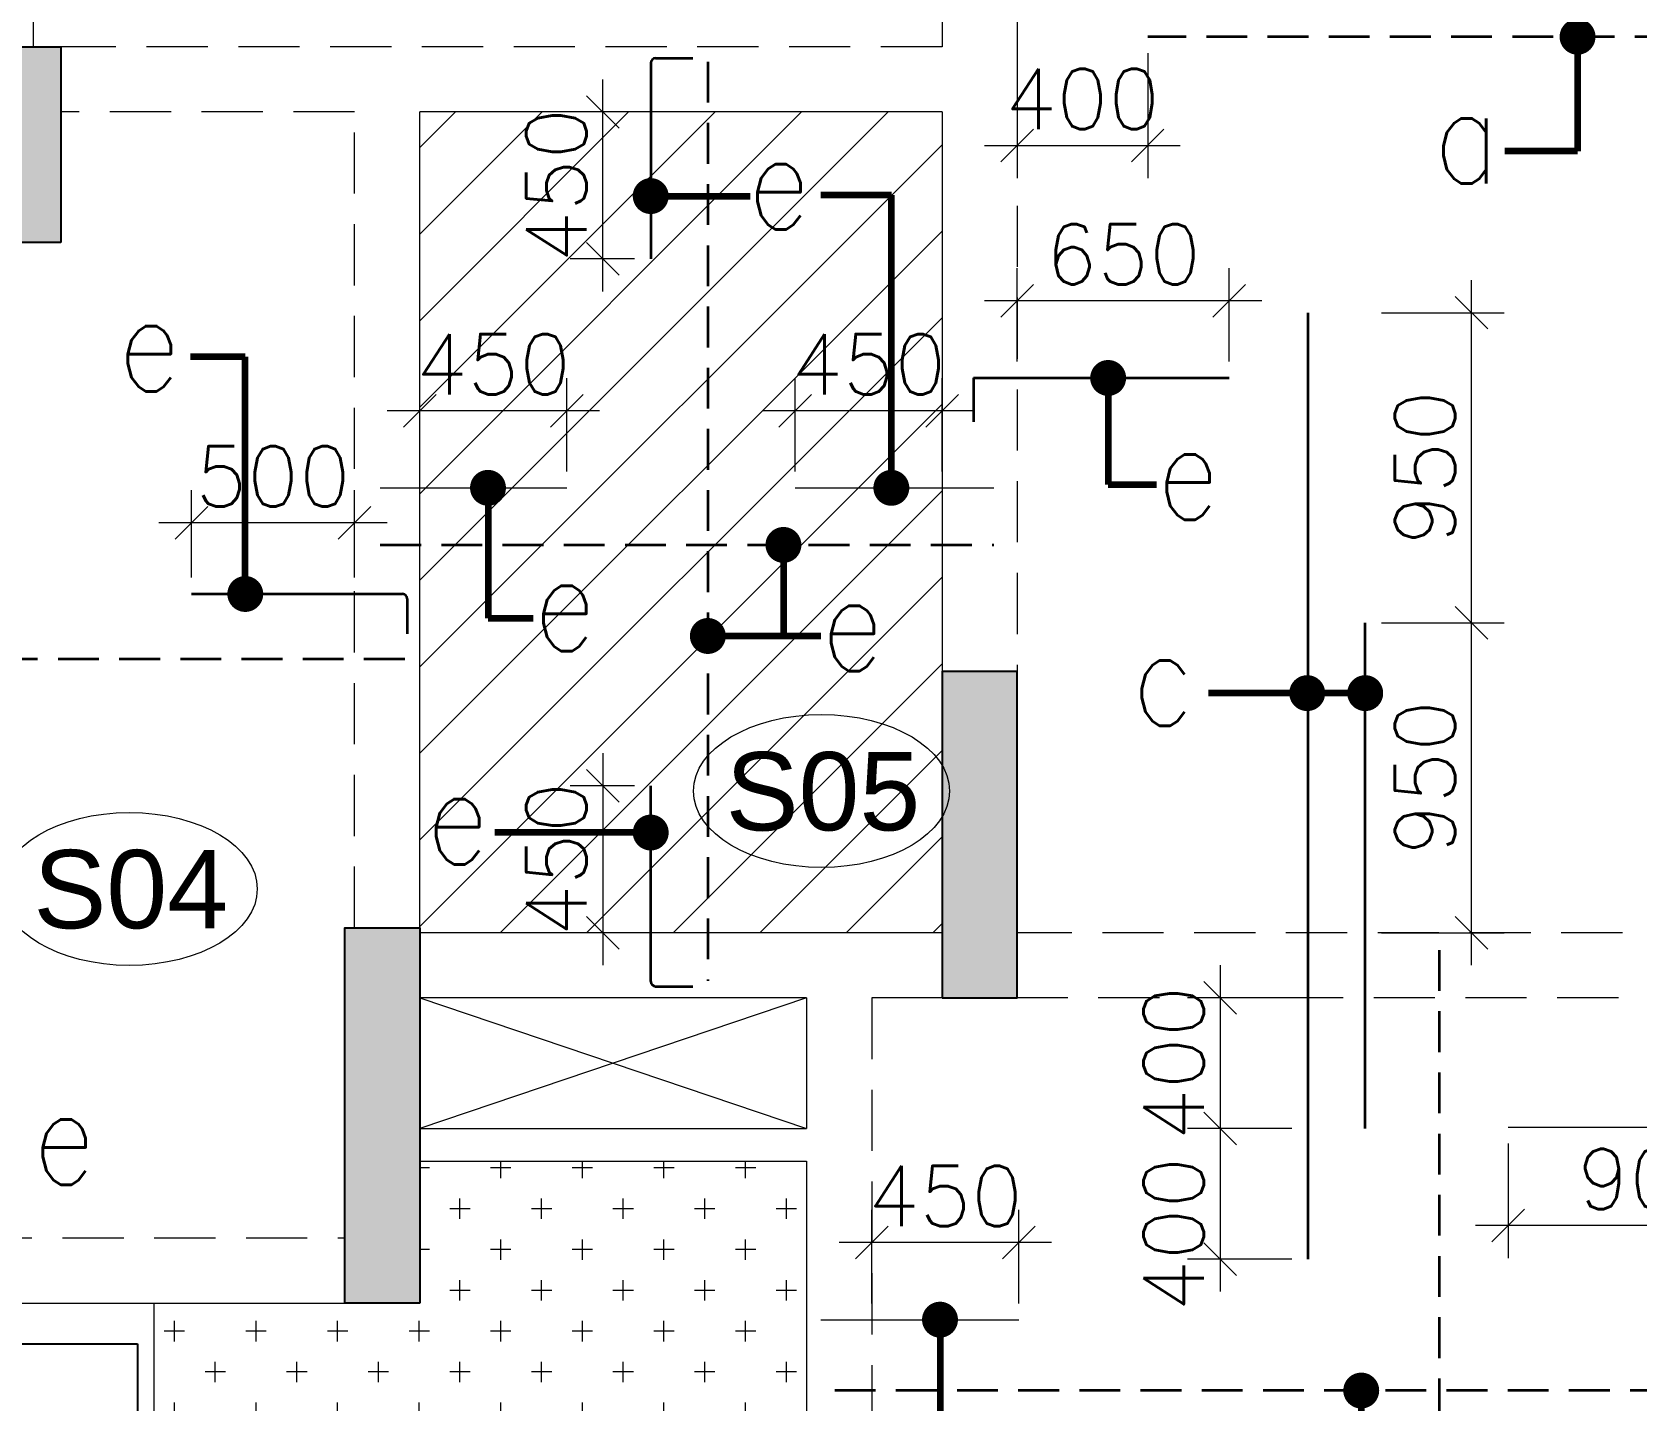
# Model space of a CAD drawing. Header units: millimetres. Extents: x 1255966 to 1543012, y 318612 to 465611.
# Drawn here: x 1273423 to 1278341, y 357228 to 361423 of the extents above; entities that cross this region are included whole.
import ezdxf

# ---------------------------------------------------------------- set-up
doc = ezdxf.new("R2010")
doc.units = ezdxf.units.MM
doc.header["$LTSCALE"] = 500
doc.header["$MEASUREMENT"] = 0
doc.header["$PDMODE"] = 34
for name, pattern in [('CONTINOUS', [0]), ('DASHED2', [0.375, 0.25, -0.125]), ('HIDDEN', [0.375, 0.25, -0.125]), ('PHANTOM2', [1.25, 0.625, -0.125, 0.125, -0.125, 0.125, -0.125])]:
    doc.linetypes.add(name, pattern=pattern)
doc.layers.get('Defpoints').update_dxf_attribs({"lineweight": 0})
for name, color, linetype, lineweight in [('ARROW', 1, 'Continuous', 0), ('CALL', 1, 'Continuous', 18), ('CUT OUT', 1, 'Continuous', 13), ('HATCH', 1, 'Continuous', 5), ('ST-DIM', 1, 'PHANTOM2', 15), ('STC AROW', 211, 'Continuous', 9), ('STC REINF.BOTTOM', 7, 'Continuous', 35), ('TEXT 01', 3, 'Continuous', 15), ('TOWER AREA BEAM..', 3, 'Continuous', 20), ('TOWER COL HATCH', 253, 'Continuous', 20)]:
    doc.layers.add(name, color=color, linetype=linetype, lineweight=lineweight)
doc.layers.add('PROJECTION', color=7, linetype='HIDDEN', true_color=0xff4000)
for name, color, linetype in [('S-COLUMN-HATCH', 253, 'Continuous'), ('S-FRAMING PLAN', 4, 'Continuous'), ('S-T', 3, 'Continuous'), ('TOWER AREA COLUMN.', 6, 'Continuous')]:
    doc.layers.add(name, color=color, linetype=linetype)
doc.styles.add('ABHI', font='arial.ttf')
doc.styles.add('ROMANCE', font='romans.shx')
doc.styles.add('S-T', font='romans.shx')
doc.dimstyles.new('GRID DIM', dxfattribs={"dimtxt": 250, "dimasz": 100, "dimexe": 75, "dimexo": 0, "dimgap": 50, "dimtad": 1, "dimdec": 0, "dimzin": 0, "dimdsep": 46, "dimtxsty": 'ROMANCE', "dimblk": 'ARCHTICK', "dimcen": 0, "dimdle": 0.5, "dimclrd": 8, "dimclre": 8, "dimclrt": 3, "dimadec": 0, "dimazin": 0, "dimtfac": 1, "dimtdec": 0, "dimtmove": 0, "dimatfit": 3, "dimldrblk": 'DOT', "dimfxl": 200, "dimtolj": 1, "dimtzin": 0, "dimlwd": -1, "dimlwe": -1, "dimarcsym": 2})

# ---------------------------------------------------------------- blocks, each defined once
blk = doc.blocks.new('_Oblique')
at = {"color": 0, "linetype": 'ByBlock', "lineweight": -2}
blk.add_line((-0.5, -0.5), (0.5, 0.5), dxfattribs=at)
blk = doc.blocks.new('*D382')
at = {"layer": 'Defpoints', "color": 0, "linetype": 'ByBlock', "transparency": 16777216}
for p in [(1273911.6, 359918.5), (1273911.6, 359700.7, 0), (1274411.6, 359700.7, 0)]:
    blk.add_point(p, dxfattribs=at)
at = {"layer": 'ST-DIM', "color": 1, "linetype": 'CONTINOUS', "transparency": 16777216}
for p, q in [((1273911.6, 359750.7), (1273911.6, 360018.5)), ((1274411.6, 359750.7), (1274411.6, 360018.5)), ((1274511.6, 359918.5), (1273811.6, 359918.5))]:
    blk.add_line(p, q, dxfattribs=at)
at = {"layer": 'ST-DIM', "color": 1, "linetype": 'ByBlock', "transparency": 16777216, "xscale": 100, "yscale": 100, "zscale": 100, "rotation": 180}
blk.add_blockref('_Oblique', (1273911.6, 359918.5), dxfattribs=at)
at = {"layer": 'ST-DIM', "color": 1, "linetype": 'ByBlock', "transparency": 16777216, "xscale": 100, "yscale": 100, "zscale": 100}
blk.add_blockref('_Oblique', (1274411.6, 359918.5), dxfattribs=at)
at = {"layer": 'ST-DIM', "color": 3, "linetype": 'ByBlock', "transparency": 16777216, "insert": (1274161.6, 360061), "char_height": 185, "attachment_point": 5, "style": 'ROMANCE'}
blk.add_mtext('\\A1;500', dxfattribs=at)
blk = doc.blocks.new('_Dot')
at = {"color": 0, "linetype": 'ByBlock', "lineweight": -2}
blk.add_line((-0.5, 0), (-1, 0), dxfattribs=at)
at = {"color": 0, "linetype": 'ByBlock', "const_width": 0.5}
blk.add_lwpolyline([(-0.25, 0, 1), (0.25, 0, 1)], format="xyb", close=True, dxfattribs=at)
blk = doc.blocks.new('_ArchTick')
at = {"color": 0, "linetype": 'ByBlock', "const_width": 0.15}
blk.add_lwpolyline([(-0.5, -0.5), (0.5, 0.5)], dxfattribs=at)
blk = doc.blocks.new('*D383')
at = {"layer": 'Defpoints', "color": 0, "linetype": 'ByBlock', "transparency": 16777216}
for p in [(1276441.6, 361408.2, 0), (1276841.6, 361408.2, 0), (1276841.6, 361075.4)]:
    blk.add_point(p, dxfattribs=at)
at = {"layer": 'ST-DIM', "color": 1, "linetype": 'CONTINOUS', "transparency": 16777216}
for p, q in [((1276441.6, 361358.2), (1276441.6, 360975.4)), ((1276841.6, 361358.2), (1276841.6, 360975.4)), ((1276341.6, 361075.4), (1276941.6, 361075.4))]:
    blk.add_line(p, q, dxfattribs=at)
at = {"layer": 'ST-DIM', "color": 1, "linetype": 'ByBlock', "transparency": 16777216, "xscale": 100, "yscale": 100, "zscale": 100, "rotation": 180}
blk.add_blockref('_Oblique', (1276441.6, 361075.4), dxfattribs=at)
at = {"layer": 'ST-DIM', "color": 1, "linetype": 'ByBlock', "transparency": 16777216, "xscale": 100, "yscale": 100, "zscale": 100}
blk.add_blockref('_Oblique', (1276841.6, 361075.4), dxfattribs=at)
at = {"layer": 'ST-DIM', "color": 3, "linetype": 'ByBlock', "transparency": 16777216, "insert": (1276641.6, 361217.9), "char_height": 185, "attachment_point": 5, "style": 'ROMANCE'}
blk.add_mtext('\\A1;400', dxfattribs=at)
blk = doc.blocks.new('*D386')
at = {"layer": 'Defpoints', "color": 0, "linetype": 'ByBlock', "transparency": 16777216}
for p in [(1277333.2, 358462.7), (1277063.8, 358062.7), (1277333.2, 358062.7)]:
    blk.add_point(p, dxfattribs=at)
at = {"layer": 'ST-DIM', "color": 1, "linetype": 'CONTINOUS', "transparency": 16777216}
for p, q in [((1277063.8, 358562.7), (1277063.8, 357962.7)), ((1277283.2, 358462.7), (1276963.8, 358462.7)), ((1277283.2, 358062.7), (1276963.8, 358062.7))]:
    blk.add_line(p, q, dxfattribs=at)
at = {"layer": 'ST-DIM', "color": 1, "linetype": 'ByBlock', "transparency": 16777216, "xscale": 100, "yscale": 100, "zscale": 100}
for p, rotation in [((1277063.8, 358462.7), 90), ((1277063.8, 358062.7), 270)]:
    blk.add_blockref('_Oblique', p, dxfattribs=dict(at, rotation=rotation))
at = {"layer": 'ST-DIM', "color": 3, "linetype": 'ByBlock', "transparency": 16777216, "insert": (1276921.3, 358262.7), "char_height": 185, "attachment_point": 5, "rotation": 90, "style": 'ROMANCE'}
blk.add_mtext('\\A1;400', dxfattribs=at)
blk = doc.blocks.new('*D388')
at = {"layer": 'Defpoints', "color": 0, "linetype": 'ByBlock', "transparency": 16777216}
for p in [(1277508.2, 359612.7), (1277834.3, 359612.7), (1277508.2, 358662.7)]:
    blk.add_point(p, dxfattribs=at)
at = {"layer": 'ST-DIM', "color": 1, "linetype": 'CONTINOUS', "transparency": 16777216}
for p, q in [((1277834.3, 358562.7), (1277834.3, 359712.7)), ((1277558.2, 359612.7), (1277934.3, 359612.7)), ((1277558.2, 358662.7), (1277934.3, 358662.7))]:
    blk.add_line(p, q, dxfattribs=at)
at = {"layer": 'ST-DIM', "color": 1, "linetype": 'ByBlock', "transparency": 16777216, "xscale": 100, "yscale": 100, "zscale": 100}
for p, rotation in [((1277834.3, 359612.7), 90), ((1277834.3, 358662.7), 270)]:
    blk.add_blockref('_Oblique', p, dxfattribs=dict(at, rotation=rotation))
at = {"layer": 'ST-DIM', "color": 3, "linetype": 'ByBlock', "transparency": 16777216, "insert": (1277691.8, 359137.7), "char_height": 185, "attachment_point": 5, "rotation": 90, "style": 'ROMANCE'}
blk.add_mtext('\\A1;950', dxfattribs=at)
blk = doc.blocks.new('*D313')
at = {"layer": 'Defpoints', "color": 0, "linetype": 'ByBlock', "transparency": 16777216}
for p in [(1277946.6, 358066.8), (1278846.6, 358066.8), (1277946.6, 357765.8)]:
    blk.add_point(p, dxfattribs=at)
at = {"layer": 'ST-DIM', "color": 1, "linetype": 'CONTINOUS', "transparency": 16777216}
for p, q in [((1277946.6, 358016.8), (1277946.6, 357665.8)), ((1278846.6, 358016.8), (1278846.6, 357665.8)), ((1278946.6, 357765.8), (1277846.6, 357765.8))]:
    blk.add_line(p, q, dxfattribs=at)
at = {"layer": 'ST-DIM', "color": 1, "linetype": 'ByBlock', "transparency": 16777216, "xscale": 100, "yscale": 100, "zscale": 100, "rotation": 180}
blk.add_blockref('_Oblique', (1277946.6, 357765.8), dxfattribs=at)
at = {"layer": 'ST-DIM', "color": 1, "linetype": 'ByBlock', "transparency": 16777216, "xscale": 100, "yscale": 100, "zscale": 100}
blk.add_blockref('_Oblique', (1278846.6, 357765.8), dxfattribs=at)
at = {"layer": 'ST-DIM', "color": 3, "linetype": 'ByBlock', "transparency": 16777216, "insert": (1278396.6, 357908.3), "char_height": 185, "attachment_point": 5, "style": 'ROMANCE'}
blk.add_mtext('\\A1;900', dxfattribs=at)
blk = doc.blocks.new('*D316')
at = {"layer": 'Defpoints', "color": 0, "linetype": 'ByBlock', "transparency": 16777216}
for p in [(1276441.6, 360599.1), (1276441.6, 360362.7, 0), (1277091.6, 360362.7, 0)]:
    blk.add_point(p, dxfattribs=at)
at = {"layer": 'ST-DIM', "color": 1, "linetype": 'CONTINOUS', "transparency": 16777216}
for p, q in [((1276441.6, 360412.7), (1276441.6, 360699.1)), ((1277091.6, 360412.7), (1277091.6, 360699.1)), ((1277191.6, 360599.1), (1276341.6, 360599.1))]:
    blk.add_line(p, q, dxfattribs=at)
at = {"layer": 'ST-DIM', "color": 1, "linetype": 'ByBlock', "transparency": 16777216, "xscale": 100, "yscale": 100, "zscale": 100, "rotation": 180}
blk.add_blockref('_Oblique', (1276441.6, 360599.1), dxfattribs=at)
at = {"layer": 'ST-DIM', "color": 1, "linetype": 'ByBlock', "transparency": 16777216, "xscale": 100, "yscale": 100, "zscale": 100}
blk.add_blockref('_Oblique', (1277091.6, 360599.1), dxfattribs=at)
at = {"layer": 'ST-DIM', "color": 3, "linetype": 'ByBlock', "transparency": 16777216, "insert": (1276766.6, 360741.6), "char_height": 185, "attachment_point": 5, "style": 'ROMANCE'}
blk.add_mtext('\\A1;650', dxfattribs=at)
blk = doc.blocks.new('*D259')
at = {"layer": 'Defpoints', "color": 0, "linetype": 'ByBlock', "transparency": 16777216}
for p in [(1275761.6, 360262.3), (1275761.6, 360026, 0), (1276211.6, 360026, 0)]:
    blk.add_point(p, dxfattribs=at)
at = {"layer": 'ST-DIM', "color": 1, "linetype": 'CONTINOUS', "transparency": 16777216}
for p, q in [((1275761.6, 360076), (1275761.6, 360362.3)), ((1276211.6, 360076), (1276211.6, 360362.3)), ((1276311.6, 360262.3), (1275661.6, 360262.3))]:
    blk.add_line(p, q, dxfattribs=at)
at = {"layer": 'ST-DIM', "color": 1, "linetype": 'ByBlock', "transparency": 16777216, "xscale": 100, "yscale": 100, "zscale": 100, "rotation": 180}
blk.add_blockref('_Oblique', (1275761.6, 360262.3), dxfattribs=at)
at = {"layer": 'ST-DIM', "color": 1, "linetype": 'ByBlock', "transparency": 16777216, "xscale": 100, "yscale": 100, "zscale": 100}
blk.add_blockref('_Oblique', (1276211.6, 360262.3), dxfattribs=at)
at = {"layer": 'ST-DIM', "color": 3, "linetype": 'ByBlock', "transparency": 16777216, "insert": (1275986.6, 360404.8), "char_height": 185, "attachment_point": 5, "style": 'ROMANCE'}
blk.add_mtext('\\A1;450', dxfattribs=at)
blk = doc.blocks.new('*D260')
at = {"layer": 'Defpoints', "color": 0, "linetype": 'ByBlock', "transparency": 16777216}
for p in [(1274611.6, 360262.3), (1274611.6, 360026, 0), (1275061.6, 360026, 0)]:
    blk.add_point(p, dxfattribs=at)
at = {"layer": 'ST-DIM', "color": 1, "linetype": 'CONTINOUS', "transparency": 16777216}
for p, q in [((1274611.6, 360076), (1274611.6, 360362.3)), ((1275061.6, 360076), (1275061.6, 360362.3)), ((1275161.6, 360262.3), (1274511.6, 360262.3))]:
    blk.add_line(p, q, dxfattribs=at)
at = {"layer": 'ST-DIM', "color": 1, "linetype": 'ByBlock', "transparency": 16777216, "xscale": 100, "yscale": 100, "zscale": 100, "rotation": 180}
blk.add_blockref('_Oblique', (1274611.6, 360262.3), dxfattribs=at)
at = {"layer": 'ST-DIM', "color": 1, "linetype": 'ByBlock', "transparency": 16777216, "xscale": 100, "yscale": 100, "zscale": 100}
blk.add_blockref('_Oblique', (1275061.6, 360262.3), dxfattribs=at)
at = {"layer": 'ST-DIM', "color": 3, "linetype": 'ByBlock', "transparency": 16777216, "insert": (1274836.6, 360404.8), "char_height": 185, "attachment_point": 5, "style": 'ROMANCE'}
blk.add_mtext('\\A1;450', dxfattribs=at)
blk = doc.blocks.new('*D261')
at = {"layer": 'Defpoints', "color": 0, "linetype": 'ByBlock', "transparency": 16777216}
for p in [(1275172.5, 361177.7), (1275318.9, 361177.7), (1275318.9, 360727.7)]:
    blk.add_point(p, dxfattribs=at)
at = {"layer": 'ST-DIM', "color": 1, "linetype": 'CONTINOUS', "transparency": 16777216}
for p, q in [((1275172.5, 360627.7), (1275172.5, 361277.7)), ((1275268.9, 361177.7), (1275072.5, 361177.7)), ((1275268.9, 360727.7), (1275072.5, 360727.7))]:
    blk.add_line(p, q, dxfattribs=at)
at = {"layer": 'ST-DIM', "color": 1, "linetype": 'ByBlock', "transparency": 16777216, "xscale": 100, "yscale": 100, "zscale": 100}
for p, rotation in [((1275172.5, 361177.7), 90), ((1275172.5, 360727.7), 270)]:
    blk.add_blockref('_Oblique', p, dxfattribs=dict(at, rotation=rotation))
at = {"layer": 'ST-DIM', "color": 3, "linetype": 'ByBlock', "transparency": 16777216, "insert": (1275030, 360952.7), "char_height": 185, "attachment_point": 5, "rotation": 90, "style": 'ROMANCE'}
blk.add_mtext('\\A1;450', dxfattribs=at)
blk = doc.blocks.new('*D262')
at = {"layer": 'Defpoints', "color": 0, "linetype": 'ByBlock', "transparency": 16777216}
for p in [(1275318.9, 359112.7), (1275172.5, 358662.7), (1275318.9, 358662.7)]:
    blk.add_point(p, dxfattribs=at)
at = {"layer": 'ST-DIM', "color": 1, "linetype": 'CONTINOUS', "transparency": 16777216}
for p, q in [((1275172.5, 359212.7), (1275172.5, 358562.7)), ((1275268.9, 359112.7), (1275072.5, 359112.7)), ((1275268.9, 358662.7), (1275072.5, 358662.7))]:
    blk.add_line(p, q, dxfattribs=at)
at = {"layer": 'ST-DIM', "color": 1, "linetype": 'ByBlock', "transparency": 16777216, "xscale": 100, "yscale": 100, "zscale": 100}
for p, rotation in [((1275172.5, 359112.7), 90), ((1275172.5, 358662.7), 270)]:
    blk.add_blockref('_Oblique', p, dxfattribs=dict(at, rotation=rotation))
at = {"layer": 'ST-DIM', "color": 3, "linetype": 'ByBlock', "transparency": 16777216, "insert": (1275030, 358887.7), "char_height": 185, "attachment_point": 5, "rotation": 90, "style": 'ROMANCE'}
blk.add_mtext('\\A1;450', dxfattribs=at)
blk = doc.blocks.new('*D263')
at = {"layer": 'Defpoints', "color": 0, "linetype": 'ByBlock', "transparency": 16777216}
for p in [(1275996.6, 357713.1), (1275996.6, 357476.8, 0), (1276446.6, 357476.8, 0)]:
    blk.add_point(p, dxfattribs=at)
at = {"layer": 'ST-DIM', "color": 1, "linetype": 'CONTINOUS', "transparency": 16777216}
for p, q in [((1275996.6, 357526.8), (1275996.6, 357813.1)), ((1276446.6, 357526.8), (1276446.6, 357813.1)), ((1276546.6, 357713.1), (1275896.6, 357713.1))]:
    blk.add_line(p, q, dxfattribs=at)
at = {"layer": 'ST-DIM', "color": 1, "linetype": 'ByBlock', "transparency": 16777216, "xscale": 100, "yscale": 100, "zscale": 100, "rotation": 180}
blk.add_blockref('_Oblique', (1275996.6, 357713.1), dxfattribs=at)
at = {"layer": 'ST-DIM', "color": 1, "linetype": 'ByBlock', "transparency": 16777216, "xscale": 100, "yscale": 100, "zscale": 100}
blk.add_blockref('_Oblique', (1276446.6, 357713.1), dxfattribs=at)
at = {"layer": 'ST-DIM', "color": 3, "linetype": 'ByBlock', "transparency": 16777216, "insert": (1276221.6, 357855.6), "char_height": 185, "attachment_point": 5, "style": 'ROMANCE'}
blk.add_mtext('\\A1;450', dxfattribs=at)
blk = doc.blocks.new('*D405')
at = {"layer": 'Defpoints', "color": 0, "linetype": 'ByBlock', "transparency": 16777216}
for p in [(1277508.2, 360562.7), (1277834.3, 360562.7), (1277508.2, 359612.7)]:
    blk.add_point(p, dxfattribs=at)
at = {"layer": 'ST-DIM', "color": 1, "linetype": 'CONTINOUS', "transparency": 16777216}
for p, q in [((1277834.3, 359512.7), (1277834.3, 360662.7)), ((1277558.2, 360562.7), (1277934.3, 360562.7)), ((1277558.2, 359612.7), (1277934.3, 359612.7))]:
    blk.add_line(p, q, dxfattribs=at)
at = {"layer": 'ST-DIM', "color": 1, "linetype": 'ByBlock', "transparency": 16777216, "xscale": 100, "yscale": 100, "zscale": 100}
for p, rotation in [((1277834.3, 360562.7), 90), ((1277834.3, 359612.7), 270)]:
    blk.add_blockref('_Oblique', p, dxfattribs=dict(at, rotation=rotation))
at = {"layer": 'ST-DIM', "color": 3, "linetype": 'ByBlock', "transparency": 16777216, "insert": (1277691.8, 360087.7), "char_height": 185, "attachment_point": 5, "rotation": 90, "style": 'ROMANCE'}
blk.add_mtext('\\A1;950', dxfattribs=at)
blk = doc.blocks.new('*D406')
at = {"layer": 'Defpoints', "color": 0, "linetype": 'ByBlock', "transparency": 16777216}
for p in [(1277333.2, 358062.7), (1277063.8, 357662.7), (1277333.2, 357662.7)]:
    blk.add_point(p, dxfattribs=at)
at = {"layer": 'ST-DIM', "color": 1, "linetype": 'CONTINOUS', "transparency": 16777216}
for p, q in [((1277063.8, 358162.7), (1277063.8, 357562.7)), ((1277283.2, 358062.7), (1276963.8, 358062.7)), ((1277283.2, 357662.7), (1276963.8, 357662.7))]:
    blk.add_line(p, q, dxfattribs=at)
at = {"layer": 'ST-DIM', "color": 1, "linetype": 'ByBlock', "transparency": 16777216, "xscale": 100, "yscale": 100, "zscale": 100}
for p, rotation in [((1277063.8, 358062.7), 90), ((1277063.8, 357662.7), 270)]:
    blk.add_blockref('_Oblique', p, dxfattribs=dict(at, rotation=rotation))
at = {"layer": 'ST-DIM', "color": 3, "linetype": 'ByBlock', "transparency": 16777216, "insert": (1276921.3, 357738.3), "char_height": 185, "attachment_point": 5, "rotation": 90, "style": 'ROMANCE'}
blk.add_mtext('\\A1;400', dxfattribs=at)
blk = doc.blocks.new('A$Ca8bcdc7a')
at = {"layer": 'HATCH', "ltscale": 10}
h = blk.add_hatch(dxfattribs=at)
h.set_pattern_fill('ANSI31', color=1, scale=1500)
h.set_pattern_definition([(45, (-1381890.62, -304839.69), (-132.582521, 132.582521), [])])
h.paths.add_polyline_path([(1600, 1135), (1600, 1935), (1600, 3650), (0, 3650), (0, 1135)])
h = blk.add_hatch(dxfattribs=at)
h.set_pattern_fill('CROSS', color=1, scale=500, angle=90)
h.set_pattern_definition([(90, (-1381890.62, -304839.69), (-125, 125), [62.5, -187.5]), (180, (-1381859.37, -304808.44), (-125, -125), [62.5, -187.5])])
h.paths.add_polyline_path([(1185, 435), (0, 435), (0, 0), (-230, 0), (-815, 0), (-815, -1410), (-25, -1410), (1185, -1410)])
at = {"layer": 'CUT OUT', "color": 1, "ltscale": 10}
for p, q in [((1185, 935), (0, 535)), ((0, 935), (1185, 535))]:
    blk.add_line(p, q, dxfattribs=at)
at = {"layer": 'S-FRAMING PLAN', "color": 3, "linetype": 'ByBlock', "lineweight": 20, "ltscale": 10}
for p, q in [((0, 1150), (0, 3650)), ((1600, 3650), (0, 3650)), ((1600, 3650), (1600, 1935)), ((1600, 1135), (0, 1135)), ((1185, 935), (0, 935)), ((1185, 935), (1185, 535)), ((1600, 935), (1385, 935)), ((0, 535), (1185, 535)), ((0, 435), (1185, 435)), ((1185, 435), (1185, -1410)), ((-3345, 0), (-230, 0)), ((-815, 0), (-815, -1410))]:
    blk.add_line(p, q, dxfattribs=at)
at = {"layer": 'TOWER AREA BEAM..', "color": 3, "linetype": 'HIDDEN', "ltscale": 1.5}
for p, q in [((-1185, 5050), (-1185, 3850)), ((1600, 5050), (1600, 3850)), ((1830, 5050), (1830, 1935)), ((1600, 3850), (-1100, 3850)), ((-200, 3650), (-1100, 3650)), ((-200, 1150), (-200, 3650)), ((5935, 1135), (1830, 1135)), ((1385, 935), (1385, -1410)), ((4235, 935), (1830, 935)), ((-3345, 200), (-230, 200))]:
    blk.add_line(p, q, dxfattribs=at)
blk = doc.blocks.new('3tgra')
at = {"layer": 'TOWER COL HATCH'}
h = blk.add_hatch(color=253, dxfattribs=at)
h.dxf.hatch_style = 1
h.paths.add_polyline_path([(1380790.6, 89391.6), (1380490.6, 89391.6), (1380490.6, 89991.6), (1380790.6, 89991.6)])
h = blk.add_hatch(color=253, dxfattribs=at)
h.dxf.hatch_style = 1
h.paths.add_polyline_path([(1383490.6, 87076.6), (1383720.6, 87076.6), (1383720.6, 88076.6), (1383490.6, 88076.6)])
h = blk.add_hatch(color=253, dxfattribs=at)
h.dxf.hatch_style = 1
h.paths.add_polyline_path([(1381890.6, 86141.6), (1381660.6, 86141.6), (1381660.6, 87291.6), (1381890.6, 87291.6)])
at = {"layer": 'TOWER AREA COLUMN.', "color": 4}
for points in [[(1380790.6, 89391.6), (1380490.6, 89391.6), (1380490.6, 89991.6), (1380790.6, 89991.6)], [(1383490.6, 87076.6), (1383720.6, 87076.6), (1383720.6, 88076.6), (1383490.6, 88076.6)], [(1381890.6, 86141.6), (1381660.6, 86141.6), (1381660.6, 87291.6), (1381890.6, 87291.6)]]:
    blk.add_lwpolyline(points, close=True, dxfattribs=at)

msp = doc.modelspace()

# ---------------------------------------------------------------- linework, layer by layer
at = {"layer": 'CALL', "color": 200, "linetype": 'Continuous', "ltscale": 10}
for centre in [(1275842.2, 359096.8), (1273721.1, 358796.8)]:
    msp.add_ellipse(centre, major_axis=(392.2, 0), ratio=0.597584, dxfattribs=at)
at = {"layer": 'PROJECTION', "ltscale": 750}
msp.add_lwpolyline([(1287486.6, 363237.9), (1282596.6, 363237.9), (1282596.6, 364337.9), (1280826.6, 364337.9), (1280826.6, 367077.7), (1276411.6, 367077.7), (1276411.6, 368577.7), (1270011.6, 368577.7), (1270011.6, 366652.7), (1269326.6, 366652.7), (1269326.6, 360652.7), (1270941.6, 360652.7), (1270941.6, 359117.7), (1270426.6, 359117.7), (1270426.6, 357402.7), (1273746.6, 357402.7), (1273746.6, 356117.7)], dxfattribs=at)
at = {"layer": 'STC AROW', "color": 4, "ltscale": 10}
for p, q in [((1274490.1, 360026), (1275061.6, 360026)), ((1275761.6, 360026), (1276370.2, 360026)), ((1277946.6, 358066.8), (1281846.6, 358066.8)), ((1275840.2, 357476.8), (1276446.6, 357476.8))]:
    msp.add_line(p, q, dxfattribs=at)
at = {"layer": 'STC REINF.BOTTOM', "color": 4, "linetype": 'DASHED2'}
for p, q in [((1280146.6, 361408.2, 0), (1276841.6, 361408.2, 0)), ((1275493.9, 361331.5), (1275493.9, 358515.1)), ((1274490.1, 359851), (1276370.2, 359851)), ((1274565.3, 359500.7, 0), (1271068, 359500.7, 0)), ((1277735, 358609.3, 0), (1277735, 355949.7, 0)), ((1279007.6, 357259.6, 0), (1275830.5, 357259.6))]:
    msp.add_line(p, q, dxfattribs=at)
at = {"layer": 'STC REINF.BOTTOM', "color": 4, "linetype": 'Continuous'}
for p, q in [((1275318.9, 361327.3), (1275318.9, 360727.7)), ((1275333.9, 361342.3), (1275448, 361342.3)), ((1277333.2, 357662.7), (1277333.2, 360562.7)), ((1276308, 360362.7, 0), (1277091.6, 360362.7, 0)), ((1276308, 360362.7, 0), (1276308, 360228.1, 0)), ((1273911.6, 359700.7, 0), (1274558.1, 359700.7, 0)), ((1274573.1, 359685.7, 0), (1274573.1, 359578.1, 0)), ((1277508.2, 358062.7), (1277508.2, 359612.7)), ((1275318.9, 358513.2), (1275318.9, 359112.7)), ((1275333.9, 358498.2), (1275448, 358498.2))]:
    msp.add_line(p, q, dxfattribs=at)
for centre, start, end in [((1275333.9, 361327.3), 90, 180), ((1274558.1, 359685.7, 0), 0, 90), ((1275333.9, 358513.2), 180, 270)]:
    msp.add_arc(centre, 15, start, end, dxfattribs=at)

# ---------------------------------------------------------------- block references
at = {"layer": 'CUT OUT', "color": 4}
msp.add_blockref('3tgra', (-107279, 271386.2), dxfattribs=at)
at = {"layer": 'S-COLUMN-HATCH', "color": 4, "ltscale": 10}
msp.add_blockref('A$Ca8bcdc7a', (1274611.6, 357527.7), dxfattribs=at)

# ---------------------------------------------------------------- texts
at = {"layer": 'S-T', "color": 2, "linetype": 'Continuous', "ltscale": 10, "style": 'S-T', "width": 0.85}
for s, p in [('a', (1277714.9, 360958.2)), ('e', (1275613.6, 360817.7)), ('e', (1273684.4, 360321.6)), ('e', (1276867.2, 359928.2)), ('e', (1274957.5, 359525.7)), ('e', (1275838.9, 359464.4)), ('c', (1276790.8, 359296.8)), ('e', (1274628.8, 358871.9)), ('e', (1273423.5, 357890.4))]:
    msp.add_text(s, height=300, dxfattribs=at).set_placement(p)
at = {"layer": 'TEXT 01', "color": 2, "linetype": 'Continuous', "style": 'ABHI'}
for s, p in [('S05', (1275548.4, 358976.2, 0)), ('S04', (1273427.3, 358676.2, 0))]:
    msp.add_text(s, height=240, dxfattribs=at).set_placement(p)

# ---------------------------------------------------------------- dimensions: what is measured, and where the dimension line sits
at = {"layer": 'ST-DIM', "linetype": 'ByBlock'}
dim = msp.add_linear_dim(base=(1276841.6, 361075.4), p1=(1276441.6, 361408.2, 0), p2=(1276841.6, 361408.2, 0), dimstyle='GRID DIM', override={"dimtxt": 185, "dimexe": 100, "dimexo": 50, "dimblk1": 'Oblique', "dimblk2": 'Oblique', "dimsah": 1, "dimdle": 100, "dimclrd": 1, "dimclre": 1}, dxfattribs=at)
dim.commit()
dim.dimension.update_dxf_attribs({"geometry": '*D383', "text_midpoint": (1276641.6, 361075.4), "dimtype": 160})
for base, p1, p2, angle, picture, middle in [((1275172.5, 361177.7), (1275318.9, 360727.7), (1275318.9, 361177.7), 90, '*D261', (1275172.5, 360952.7)), ((1276441.6, 360599.1, 0), (1277091.6, 360362.7, 0), (1276441.6, 360362.7), 180, '*D316', (1276766.6, 360599.1, 0)), ((1274611.6, 360262.3, 0), (1275061.6, 360026, 0), (1274611.6, 360026), 180, '*D260', (1274836.6, 360262.3, 0)), ((1275761.6, 360262.3, 0), (1276211.6, 360026), (1275761.6, 360026, 0), 180, '*D259', (1275986.6, 360262.3, 0)), ((1273911.6, 359918.5), (1274411.6, 359700.7, 0), (1273911.6, 359700.7, 0), 180, '*D382', (1274161.6, 359918.5)), ((1275172.5, 358662.7), (1275318.9, 359112.7), (1275318.9, 358662.7), 270, '*D262', (1275172.5, 358887.7)), ((1277063.8, 358062.7), (1277333.2, 358462.7), (1277333.2, 358062.7), 90, '*D386', (1277063.8, 358262.7)), ((1277063.8, 357662.7), (1277333.2, 358062.7), (1277333.2, 357662.7), 90, '*D406', (1277063.8, 357738.3)), ((1275996.6, 357713.1, 0), (1276446.6, 357476.8, 0), (1275996.6, 357476.8), 180, '*D263', (1276221.6, 357713.1, 0))]:
    dim = msp.add_linear_dim(base=base, p1=p1, p2=p2, angle=angle, dimstyle='GRID DIM', override={"dimtxt": 185, "dimexe": 100, "dimexo": 50, "dimblk1": 'Oblique', "dimblk2": 'Oblique', "dimsah": 1, "dimdle": 100, "dimclrd": 1, "dimclre": 1}, dxfattribs=at)
    dim.commit()
    dim.dimension.update_dxf_attribs({"geometry": picture, "text_midpoint": middle, "dimtype": 160})
for base, p1, p2, picture, middle in [((1277834.3, 360562.7), (1277508.2, 359612.7), (1277508.2, 360562.7), '*D405', (1277691.8, 360087.7)), ((1277834.3, 359612.7), (1277508.2, 358662.7), (1277508.2, 359612.7), '*D388', (1277691.8, 359137.7))]:
    dim = msp.add_linear_dim(base=base, p1=p1, p2=p2, angle=90, dimstyle='GRID DIM', override={"dimtxt": 185, "dimexe": 100, "dimexo": 50, "dimblk1": 'Oblique', "dimblk2": 'Oblique', "dimsah": 1, "dimdle": 100, "dimclrd": 1, "dimclre": 1}, dxfattribs=at)
    dim.commit()
    dim.dimension.update_dxf_attribs({"geometry": picture, "text_midpoint": middle})
dim = msp.add_linear_dim(base=(1277946.6, 357765.8), p1=(1278846.6, 358066.8), p2=(1277946.6, 358066.8), dimstyle='GRID DIM', override={"dimtxt": 185, "dimexe": 100, "dimexo": 50, "dimblk1": 'Oblique', "dimblk2": 'Oblique', "dimsah": 1, "dimdle": 100, "dimclrd": 1, "dimclre": 1}, dxfattribs=at)
dim.commit()
dim.dimension.update_dxf_attribs({"geometry": '*D313', "text_midpoint": (1278396.6, 357908.3)})

# ---------------------------------------------------------------- leaders
at = {"layer": 'ARROW', "linetype": 'ByBlock'}
for points in [[(1278158.8, 361608.2, 0), (1278158.8, 361058, 0), (1277936, 361058, 0)], [(1278158.8, 361408.2, 0), (1278158.8, 361058, 0), (1277936, 361058, 0)], [(1275318.9, 360920), (1275623.9, 360920)], [(1276056.2, 360026), (1276056.2, 360922.4), (1275840.2, 360922.4)], [(1274076.6, 359700.7), (1274076.6, 360427.1), (1273908.7, 360427.1)], [(1276720.5, 360362.7, 0), (1276720.5, 360035.8, 0), (1276868.5, 360035.8, 0)], [(1274820.3, 360026), (1274820.3, 359626.7), (1274958.9, 359626.7)], [(1275725.6, 359851), (1275725.6, 359572), (1275840.3, 359572)], [(1275493.9, 359572), (1275840.3, 359572)], [(1277508.2, 359396.8), (1277028.4, 359396.8)], [(1277330.4, 359396.8), (1277028.4, 359396.8)], [(1275318.9, 358969.6), (1274840.9, 358969.6)], [(1276205.3, 357476.8), (1276205.3, 357055.3), (1276368.9, 357055.3)], [(1277496, 357259.6, 0), (1277496, 356903.4, 0), (1277329.5, 356903.4, 0)]]:
    msp.add_leader(points, dimstyle='GRID DIM', override={"dimasz": 110, "dimtad": 0, "dimclrd": 1, "dimlwd": 65534}, dxfattribs=at)

doc.saveas('drawing.dxf')
